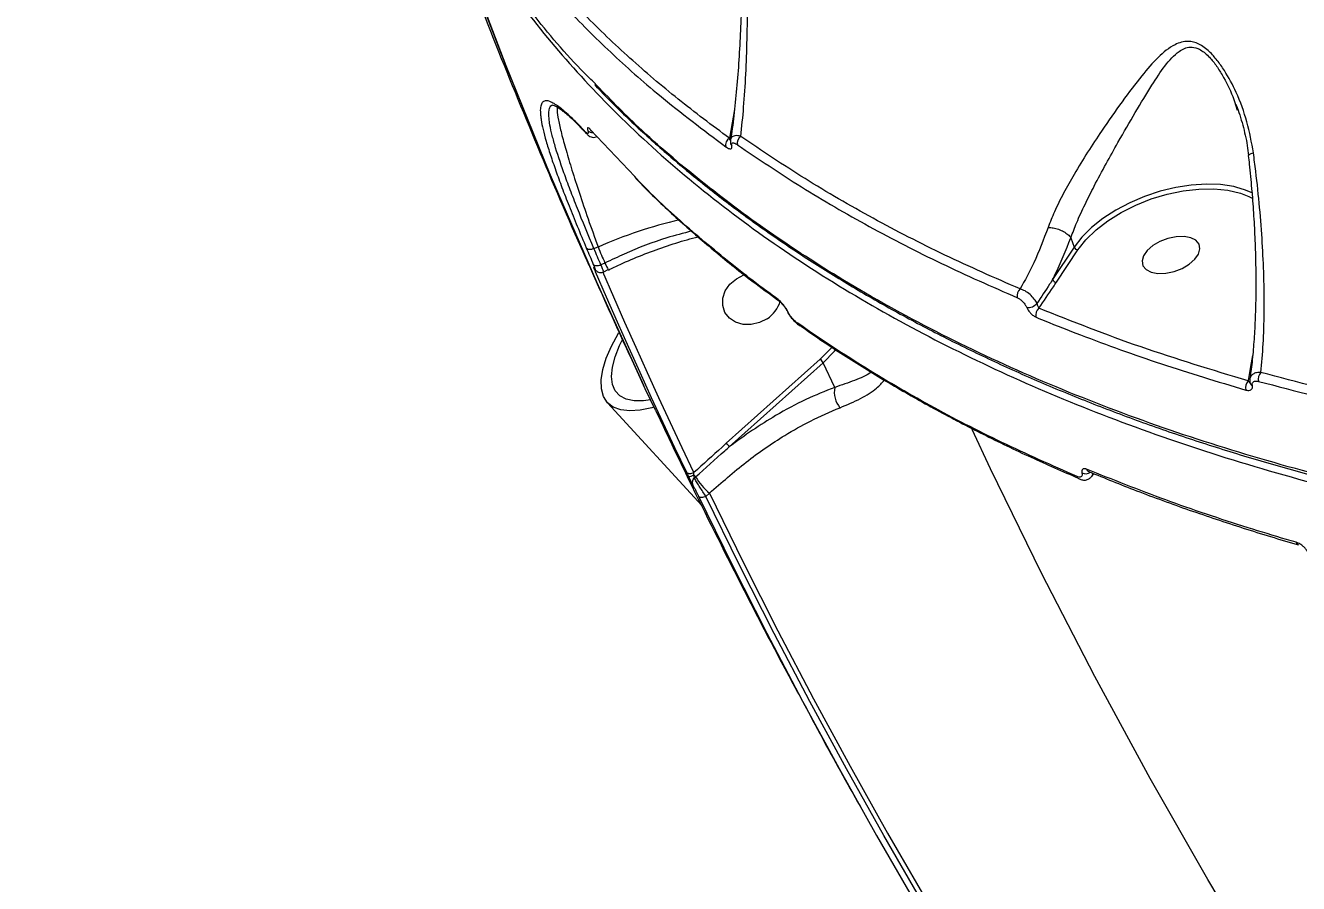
# Model space of a CAD drawing. Header units: millimetres. Extents: x -6879 to 7341, y -8047 to 7187.
# Drawn here: x -1430 to -1239.9, y 2575.6 to 2703.7 of the extents above; entities that cross this region are included whole.
import ezdxf

# ---------------------------------------------------------------- set-up
doc = ezdxf.new("R2010")
doc.units = ezdxf.units.MM
for name, color, linetype in [('DIKOM_ОБЪЕКТ', 7, 'Continuous'), ('DIKOM_РАЗМЕР_ЗОНА', 7, 'Continuous'), ('DIKOM_РАЗМЕР_ОБЪЕКТА', 7, 'Continuous')]:
    doc.layers.add(name, color=color, linetype=linetype)
doc.styles.add('style1', font='arial.ttf', dxfattribs={"width": 0.8})
doc.dimstyles.new('1-50', dxfattribs={"dimtxt": 300, "dimasz": 200, "dimexe": 100, "dimexo": 0, "dimgap": 100, "dimtad": 0, "dimdec": 0, "dimtxsty": 'style1', "dimcen": 0, "dimclrd": 7, "dimclre": 7, "dimadec": 1, "dimazin": 2, "dimtfac": 1, "dimtdec": 0, "dimtmove": 1, "dimatfit": 3, "dimfxl": 0, "dimlwd": 25, "dimlwe": 18, "dimarcsym": 0})

# ---------------------------------------------------------------- blocks, each defined once
blk = doc.blocks.new('*D20')
at = {"layer": 'Defpoints', "color": 0, "transparency": 16777216}
for p in [(-335.47, 4138.44), (-5198.79, -5966.88), (-1568.13, -5966.88)]:
    blk.add_point(p, dxfattribs=at)
at = {"layer": 'DIKOM_РАЗМЕР_ОБЪЕКТА', "color": 7, "lineweight": 18, "transparency": 16777216}
for p, q in [((-335.47, 4138.44), (-5298.79, 4138.44)), ((-1568.13, -5966.88), (-5298.79, -5966.88))]:
    blk.add_line(p, q, dxfattribs=at)
at = {"layer": 'DIKOM_РАЗМЕР_ОБЪЕКТА', "color": 7, "lineweight": 25, "transparency": 16777216}
for p, q in [((-5198.79, 3938.44), (-5198.79, -81.84)), ((-5198.79, -5766.88), (-5198.79, -1161.62))]:
    blk.add_line(p, q, dxfattribs=at)
at = {"layer": 'DIKOM_РАЗМЕР_ОБЪЕКТА', "color": 7, "transparency": 16777216}
for points in [[(-5232.12, 3938.44), (-5165.46, 3938.44), (-5198.79, 4138.44)], [(-5232.12, -5766.88), (-5165.46, -5766.88), (-5198.79, -5966.88)]]:
    blk.add_solid(points, dxfattribs=at)
at = {"layer": 'DIKOM_РАЗМЕР_ОБЪЕКТА', "color": 0, "transparency": 16777216, "insert": (-5198.79, -621.73), "char_height": 300, "attachment_point": 5, "rotation": 90, "style": 'style1'}
blk.add_mtext('10100', dxfattribs=at)
blk = doc.blocks.new('*D19')
at = {"layer": 'Defpoints', "color": 0, "transparency": 16777216}
for p in [(5624.04, 6094.27), (-4435.35, 2864.29), (5624.04, -2640.11)]:
    blk.add_point(p, dxfattribs=at)
at = {"layer": 'DIKOM_РАЗМЕР_ОБЪЕКТА', "color": 7, "lineweight": 18, "transparency": 16777216}
for p, q in [((-4435.35, 2864.29), (-4435.35, 6194.27)), ((5624.04, -2640.11), (5624.04, 6194.27))]:
    blk.add_line(p, q, dxfattribs=at)
at = {"layer": 'DIKOM_РАЗМЕР_ОБЪЕКТА', "color": 7, "lineweight": 25, "transparency": 16777216}
for p, q in [((-4235.35, 6094.27), (2113.67, 6094.27)), ((5424.04, 6094.27), (3193.46, 6094.27))]:
    blk.add_line(p, q, dxfattribs=at)
at = {"layer": 'DIKOM_РАЗМЕР_ОБЪЕКТА', "color": 7, "transparency": 16777216}
for points in [[(-4235.35, 6127.6), (-4235.35, 6060.94), (-4435.35, 6094.27)], [(5424.04, 6127.6), (5424.04, 6060.94), (5624.04, 6094.27)]]:
    blk.add_solid(points, dxfattribs=at)
at = {"layer": 'DIKOM_РАЗМЕР_ОБЪЕКТА', "color": 0, "transparency": 16777216, "insert": (2653.56, 6094.27), "char_height": 300, "attachment_point": 5, "style": 'style1'}
blk.add_mtext('10100', dxfattribs=at)
blk = doc.blocks.new('*D18')
at = {"layer": 'Defpoints', "color": 0, "transparency": 16777216}
for p in [(-342.29, 5666.7), (-6681.79, -8047.27), (-1651.48, -8047.27)]:
    blk.add_point(p, dxfattribs=at)
at = {"layer": 'DIKOM_РАЗМЕР_ЗОНА', "color": 7, "lineweight": 18, "transparency": 16777216}
for p, q in [((-342.29, 5666.7), (-6781.79, 5666.7)), ((-1651.48, -8047.27), (-6781.79, -8047.27))]:
    blk.add_line(p, q, dxfattribs=at)
at = {"layer": 'DIKOM_РАЗМЕР_ЗОНА', "color": 7, "lineweight": 25, "transparency": 16777216}
for p, q in [((-6681.79, 5466.7), (-6681.79, -340.84)), ((-6681.79, -7847.27), (-6681.79, -1420.62))]:
    blk.add_line(p, q, dxfattribs=at)
at = {"layer": 'DIKOM_РАЗМЕР_ЗОНА', "color": 7, "transparency": 16777216}
for points in [[(-6715.12, 5466.7), (-6648.46, 5466.7), (-6681.79, 5666.7)], [(-6715.12, -7847.27), (-6648.46, -7847.27), (-6681.79, -8047.27)]]:
    blk.add_solid(points, dxfattribs=at)
at = {"layer": 'DIKOM_РАЗМЕР_ЗОНА', "color": 0, "transparency": 16777216, "insert": (-6681.79, -880.73), "char_height": 300, "attachment_point": 5, "rotation": 90, "style": 'style1'}
blk.add_mtext('13700', dxfattribs=at)
blk = doc.blocks.new('*D17')
at = {"layer": 'Defpoints', "color": 0, "transparency": 16777216}
for p in [(-5935.35, 6990.27), (-5935.35, 998.27), (7340.79, -2830.86)]:
    blk.add_point(p, dxfattribs=at)
at = {"layer": 'DIKOM_РАЗМЕР_ЗОНА', "color": 7, "lineweight": 18, "transparency": 16777216}
for p, q in [((-5935.35, 998.27), (-5935.35, 7090.27)), ((7340.79, -2830.86), (7340.79, 7090.27))]:
    blk.add_line(p, q, dxfattribs=at)
at = {"layer": 'DIKOM_РАЗМЕР_ЗОНА', "color": 7, "lineweight": 25, "transparency": 16777216}
for p, q in [((-5735.35, 6990.27), (2016.67, 6990.27)), ((7140.79, 6990.27), (3096.46, 6990.27))]:
    blk.add_line(p, q, dxfattribs=at)
at = {"layer": 'DIKOM_РАЗМЕР_ЗОНА', "color": 7, "transparency": 16777216}
for points in [[(-5735.35, 7023.6), (-5735.35, 6956.94), (-5935.35, 6990.27)], [(7140.79, 7023.6), (7140.79, 6956.94), (7340.79, 6990.27)]]:
    blk.add_solid(points, dxfattribs=at)
at = {"layer": 'DIKOM_РАЗМЕР_ЗОНА', "color": 0, "transparency": 16777216, "insert": (2556.56, 6990.27), "char_height": 300, "attachment_point": 5, "style": 'style1'}
blk.add_mtext('13300', dxfattribs=at)

msp = doc.modelspace()

# ---------------------------------------------------------------- linework, layer by layer
at = {"layer": 'DIKOM_ОБЪЕКТ', "color": 7, "linetype": 'Continuous', "lineweight": 15}
for p, q in [((-1324.15, 2691.16), (-1324.49, 2689.21)), ((-1249.32, 2691.9), (-1249.04, 2691.09)), ((-1324.49, 2689.21), (-1324.89, 2686.89)), ((-1339.02, 2681.16), (-1345.66, 2688.17)), ((-1273.9, 2672.05), (-1273.41, 2670.64)), ((-1273.9, 2672.05), (-1273.9, 2672.05)), ((-1345.13, 2670.43), (-1344.52, 2670.66)), ((-1273.41, 2670.64), (-1276.63, 2665.8)), ((-1276.06, 2665.39), (-1272.84, 2670.23)), ((-1272.84, 2670.23), (-1272.62, 2670.55)), ((-1343.5, 2668.27), (-1344.09, 2667.98)), ((-1345.04, 2667.44), (-1345.09, 2667.54)), ((-1343.66, 2666.95), (-1342.99, 2667.28)), ((-1342.99, 2667.28), (-1342.99, 2667.28)), ((-1316.34, 2661.23), (-1316.23, 2661.01)), ((-1314.46, 2658.96), (-1314.43, 2658.94)), ((-1246.75, 2654.47), (-1247.05, 2652.8)), ((-1311.32, 2653.93), (-1325.36, 2641.36)), ((-1324.92, 2640.82), (-1310.89, 2653.39)), ((-1309.16, 2649.71), (-1310.89, 2653.39)), ((-1247.05, 2652.8), (-1247.4, 2650.67)), ((-1247.15, 2650.35), (-1247.14, 2650.35)), ((-1343.11, 2647.42), (-1329.04, 2632.08)), ((-1330.13, 2636.18), (-1329.96, 2636.33)), ((-1272.64, 2636.03), (-1272.61, 2636.02)), ((-1270.76, 2636.4), (-1270.45, 2636.83)), ((-1328.4, 2633.43), (-1327.89, 2633.89))]:
    msp.add_line(p, q, dxfattribs=at)
at = {"layer": 'DIKOM_ОБЪЕКТ', "color": 7, "linetype": 'Continuous', "lineweight": 15, "flags": 128}
for points in [[(-1370.88, 2731.55), (-1364.97, 2715.06), (-1358.71, 2698.7), (-1352.12, 2682.48), (-1345.19, 2666.41), (-1337.93, 2650.49), (-1337.69, 2649.96)], [(-1335.91, 2646.2), (-1337.46, 2649.48), (-1344.72, 2665.4), (-1351.65, 2681.47), (-1358.24, 2697.69), (-1364.49, 2714.05), (-1370.41, 2730.54)], [(-1346.25, 2687.58), (-1346.32, 2687.67), (-1346.39, 2687.82)], [(-1346.2, 2687.53), (-1346.22, 2687.55), (-1346.25, 2687.58)], [(-1345.52, 2687.95), (-1345.58, 2688.03), (-1345.66, 2688.17)], [(-1249.24, 2679.6), (-1249.56, 2679.67), (-1251.53, 2679.97), (-1253.66, 2680.05), (-1255.91, 2679.91), (-1258.23, 2679.55), (-1260.57, 2678.98), (-1262.88, 2678.21), (-1265.1, 2677.26), (-1267.19, 2676.16), (-1269.11, 2674.91), (-1270.81, 2673.56), (-1272.25, 2672.13), (-1273.41, 2670.64)], [(-1272.62, 2670.55), (-1271.65, 2671.74), (-1270.14, 2673.21), (-1268.37, 2674.58), (-1266.37, 2675.82), (-1264.19, 2676.92), (-1261.89, 2677.83), (-1259.51, 2678.55), (-1257.12, 2679.04), (-1254.77, 2679.3), (-1252.52, 2679.33), (-1250.43, 2679.12), (-1248.55, 2678.67), (-1247.31, 2678.2)], [(-1246.73, 2678.69), (-1247.8, 2679.16), (-1249.24, 2679.6)], [(-1247.31, 2678.2), (-1246.91, 2678), (-1246.74, 2677.91)], [(-1263.14, 2667.87), (-1262.67, 2667.29), (-1261.9, 2666.9), (-1260.89, 2666.71), (-1259.72, 2666.75), (-1258.49, 2667), (-1257.29, 2667.46), (-1256.23, 2668.08), (-1255.39, 2668.82), (-1254.84, 2669.6), (-1254.62, 2670.38), (-1254.75, 2671.08), (-1255.22, 2671.66), (-1255.99, 2672.05), (-1257, 2672.24), (-1258.17, 2672.2), (-1259.4, 2671.94), (-1260.6, 2671.49), (-1261.66, 2670.86), (-1262.5, 2670.13), (-1263.05, 2669.34), (-1263.27, 2668.57), (-1263.14, 2667.87)], [(-1346.27, 2670.51), (-1346.14, 2670.2), (-1346.01, 2669.9), (-1345.88, 2669.59), (-1345.75, 2669.28), (-1345.62, 2668.98), (-1345.49, 2668.67), (-1345.36, 2668.36), (-1345.23, 2668.06)], [(-1345.13, 2670.43), (-1345.31, 2670.36), (-1345.49, 2670.31), (-1345.67, 2670.29), (-1345.83, 2670.29), (-1345.98, 2670.31), (-1346.11, 2670.36), (-1346.2, 2670.42), (-1346.27, 2670.51)], [(-1344.09, 2667.98), (-1344.22, 2668.28), (-1344.35, 2668.59), (-1344.48, 2668.9), (-1344.61, 2669.2), (-1344.74, 2669.51), (-1344.87, 2669.81), (-1345, 2670.12), (-1345.13, 2670.43)], [(-1344.52, 2670.66), (-1344.39, 2670.36), (-1344.26, 2670.06), (-1344.13, 2669.76), (-1344.01, 2669.46), (-1343.88, 2669.16), (-1343.75, 2668.87), (-1343.63, 2668.57), (-1343.5, 2668.27)], [(-1344.09, 2667.98), (-1344.27, 2667.91), (-1344.45, 2667.86), (-1344.63, 2667.84), (-1344.79, 2667.84), (-1344.94, 2667.86), (-1345.06, 2667.91), (-1345.16, 2667.97), (-1345.23, 2668.06)], [(-1344.94, 2667.01), (-1343.3, 2663.24), (-1341.64, 2659.47), (-1339.97, 2655.71), (-1338.28, 2651.96), (-1336.57, 2648.21), (-1334.84, 2644.48), (-1333.09, 2640.75), (-1331.32, 2637.03)], [(-1330.19, 2636.98), (-1331.96, 2640.69), (-1333.7, 2644.41), (-1335.43, 2648.15), (-1337.14, 2651.89), (-1338.83, 2655.64), (-1340.51, 2659.39), (-1342.16, 2663.16), (-1343.8, 2666.93)], [(-1319.26, 2659.96), (-1320.4, 2659.37), (-1321.63, 2659.08), (-1322.86, 2659.1), (-1323.99, 2659.43), (-1324.91, 2660.05), (-1325.57, 2660.89), (-1325.9, 2661.91), (-1325.88, 2663.01), (-1325.51, 2664.1), (-1324.82, 2665.1), (-1323.86, 2665.92), (-1322.72, 2666.5), (-1322.62, 2666.54)], [(-1336.17, 2646.76), (-1336.51, 2646.66), (-1338.24, 2646.29), (-1339.79, 2646.18), (-1341.13, 2646.33), (-1342.24, 2646.75), (-1343.1, 2647.42), (-1343.7, 2648.33), (-1344.02, 2649.47), (-1344.06, 2650.82), (-1343.82, 2652.35), (-1343.3, 2654.04), (-1342.52, 2655.86), (-1341.48, 2657.78), (-1341.44, 2657.85)], [(-1336.69, 2647.84), (-1337.74, 2647.69), (-1339.13, 2647.68), (-1340.31, 2647.92), (-1341.25, 2648.42), (-1341.94, 2649.17), (-1342.37, 2650.15), (-1342.51, 2651.35), (-1342.38, 2652.73), (-1341.98, 2654.28), (-1341.31, 2655.97), (-1340.93, 2656.75)], [(-1309.57, 2655.73), (-1309.71, 2655.57), (-1311.32, 2653.93)], [(-1310.89, 2653.39), (-1309.22, 2655.09), (-1309, 2655.36)], [(-1187.52, 2480.03), (-1195.12, 2489.72), (-1205.63, 2503.65), (-1215.83, 2517.78), (-1225.72, 2532.11), (-1235.29, 2546.63), (-1244.54, 2561.33), (-1253.46, 2576.23), (-1262.06, 2591.3), (-1270.33, 2606.54), (-1278.27, 2621.96), (-1285.88, 2637.53), (-1288.64, 2643.41)], [(-1330.19, 2636.98), (-1330.37, 2636.9), (-1330.55, 2636.85), (-1330.72, 2636.82), (-1330.89, 2636.82), (-1331.03, 2636.84), (-1331.16, 2636.88), (-1331.25, 2636.95), (-1331.32, 2637.03)], [(-1327.89, 2633.89), (-1322.85, 2623.6), (-1317.66, 2613.38), (-1312.34, 2603.23), (-1306.87, 2593.16), (-1301.27, 2583.15), (-1295.53, 2573.22), (-1289.65, 2563.37), (-1283.63, 2553.59)], [(-1329.53, 2633.48), (-1324.49, 2623.21), (-1319.31, 2613), (-1313.99, 2602.87), (-1308.53, 2592.8), (-1302.94, 2582.81), (-1297.2, 2572.89), (-1291.33, 2563.05), (-1285.32, 2553.29)], [(-1328.4, 2633.43), (-1328.58, 2633.36), (-1328.75, 2633.31), (-1328.93, 2633.28), (-1329.09, 2633.27), (-1329.24, 2633.29), (-1329.36, 2633.34), (-1329.46, 2633.4), (-1329.53, 2633.48)], [(-1284.23, 2553.3), (-1290.23, 2563.06), (-1296.1, 2572.89), (-1301.83, 2582.8), (-1307.42, 2592.78), (-1312.88, 2602.84), (-1318.19, 2612.97), (-1323.37, 2623.17), (-1328.4, 2633.43)]]:
    msp.add_lwpolyline(points, dxfattribs=at)
at = {"layer": 'DIKOM_ОБЪЕКТ', "color": 7, "linetype": 'Continuous', "lineweight": 15}
for centre, radius, start, end in [((-1349.17, 2691.67), 0.909, 203.173, 235.6731), ((-1345.39, 2688.64), 0.894, 222.1894, 277.8171), ((-1324.31, 2685.88), 1.16, 119.9742, 193.5074), ((-1322.57, 2686.19), 1.16, 122.3622, 193.5767), ((-1324.2, 2686.16), 0.529, 193.4429, 228.0412), ((-1316.41, 2606.63), 69.92, 103.1898, 113.6964), ((-1272.79, 2670.9), 0.672, 202.2818, 265.7346), ((-1324.8, 2677.18), 20.71, 205.4977, 208.5661), ((-1280.65, 2663.41), 1.29, 130.4145, 194.6658), ((-1276.01, 2666.06), 0.672, 202.2818, 265.7346), ((-1321.76, 2663.85), 4.63, 302.6747, 344.183), ((-1317.21, 2663.17), 0.636, 198.9428, 235.2998), ((-1280.37, 2663.5), 1.89, 266.3951, 318.1727), ((-1316.14, 2661.25), 0.195, 205.9598, 248.0376), ((-1277.86, 2660.51), 1.29, 128.9326, 194.8366), ((-1314.09, 2659.48), 0.636, 199.1054, 233.884), ((-1312.66, 2652.38), 2.04, 29.6565, 49.1284), ((-1246.43, 2649.68), 1.38, 134.5377, 195.6984), ((-1244.5, 2650.97), 1.4, 136.8326, 195.5878), ((-1305.59, 2648.99), 3.64, 168.586, 219.8635), ((-1246.6, 2650.49), 0.557, 194.8841, 250.356), ((-1326.69, 2639.81), 2.04, 29.6264, 49.128), ((-1270.99, 2637.66), 0.583, 197.1274, 246.5311), ((-1331.2, 2638.27), 1.9, 275.9427, 301.6112), ((-1329.66, 2635.51), 0.812, 125.2703, 198.4396), ((-1331.64, 2635.3), 1.97, 31.5066, 43.3628), ((-1320.54, 2642.23), 11.11, 212.0587, 228.5965), ((-1272.39, 2636.56), 0.587, 197.4251, 244.8323), ((-1271.67, 2638.11), 1.3, 243.8617, 303.3318), ((-1239.71, 2626.73), 0.554, 195.8398, 250.9764)]:
    msp.add_arc(centre, radius, start, end, dxfattribs=at)
for points, knots in [([(-781.28, 2798.34), (-786.26, 2795.1), (-796.22, 2788.62), (-811.78, 2779.32), (-827.74, 2770.37), (-844.33, 2761.7), (-861.52, 2753.34), (-879.29, 2745.34), (-897.35, 2737.81), (-916.28, 2730.56), (-936.06, 2723.66), (-956.69, 2717.2), (-977.46, 2711.41), (-998.28, 2706.3), (-1019.06, 2701.91), (-1039.71, 2698.25), (-1060.18, 2695.35), (-1080.45, 2693.2), (-1100.47, 2691.78), (-1120.16, 2691.11), (-1139.43, 2691.19), (-1158.18, 2692.03), (-1176.39, 2693.63), (-1194.02, 2695.97), (-1211.06, 2699.05), (-1227.41, 2702.85), (-1243.01, 2707.35), (-1258.06, 2712.64), (-1272.47, 2718.77), (-1286.17, 2725.73), (-1298.85, 2733.41), (-1310.45, 2741.8), (-1321.02, 2750.81), (-1327.08, 2757.34), (-1330.11, 2760.61)], [0, 0, 0, 0, 0.027767, 0.055566, 0.083366, 0.111132, 0.140037, 0.16898, 0.197923, 0.226828, 0.258638, 0.290548, 0.32251, 0.354472, 0.386382, 0.418191, 0.449895, 0.4817, 0.513555, 0.545411, 0.577215, 0.608919, 0.640548, 0.672276, 0.704055, 0.735835, 0.767563, 0.799191, 0.832594, 0.866027, 0.89943, 0.932943, 0.966486, 1, 1, 1, 1]), ([(-697.95, 2774.04), (-701.14, 2771.49), (-709.74, 2764.6), (-724.45, 2753.68), (-742.22, 2741.41), (-760.91, 2729.46), (-780.47, 2717.88), (-800.86, 2706.73), (-821.63, 2696.24), (-842.71, 2686.45), (-864, 2677.35), (-885.86, 2668.79), (-908.22, 2660.84), (-931.03, 2653.53), (-953.77, 2647.02), (-976.39, 2641.32), (-998.79, 2636.41), (-1021.35, 2632.22), (-1043.99, 2628.79), (-1066.64, 2626.14), (-1088.8, 2624.35), (-1110.4, 2623.38), (-1131.39, 2623.22), (-1152.11, 2623.86), (-1172.48, 2625.34), (-1192.42, 2627.66), (-1211.49, 2630.77), (-1229.64, 2634.66), (-1246.85, 2639.26), (-1263.4, 2644.67), (-1279.2, 2650.88), (-1294.18, 2657.9), (-1307.42, 2665.26), (-1319.06, 2672.8), (-1329.22, 2680.41), (-1337.98, 2687.85), (-1342.95, 2692.96), (-1345.12, 2695.19)], [0, 0, 0, 0, 0.017197, 0.046329, 0.075483, 0.104616, 0.134594, 0.164597, 0.194575, 0.223707, 0.252862, 0.281994, 0.311973, 0.341975, 0.371954, 0.401086, 0.430241, 0.459373, 0.489351, 0.519354, 0.549332, 0.578464, 0.607619, 0.636751, 0.66673, 0.696732, 0.726711, 0.755843, 0.784998, 0.81413, 0.844108, 0.874111, 0.904089, 0.929445, 0.954829, 0.980214, 1, 1, 1, 1]), ([(-1345.05, 2694.91), (-1344.22, 2694.03), (-1341.83, 2691.51), (-1337.58, 2687.51), (-1332.34, 2682.91), (-1326.82, 2678.45), (-1321.01, 2674.13), (-1314.93, 2669.95), (-1308.57, 2665.91), (-1301.96, 2662.03), (-1295.11, 2658.33), (-1288.06, 2654.81), (-1280.8, 2651.47), (-1273.34, 2648.32), (-1265.67, 2645.34), (-1257.78, 2642.55), (-1249.68, 2639.94), (-1241.37, 2637.51), (-1232.84, 2635.26), (-1224.08, 2633.18), (-1215.11, 2631.28), (-1205.93, 2629.57), (-1196.6, 2628.04), (-1187.14, 2626.72), (-1177.56, 2625.59), (-1167.87, 2624.66), (-1158.05, 2623.93), (-1148.1, 2623.39), (-1138.03, 2623.04), (-1127.83, 2622.89), (-1117.49, 2622.94), (-1107.01, 2623.18), (-1096.39, 2623.62), (-1085.65, 2624.25), (-1074.83, 2625.07), (-1063.98, 2626.09), (-1053.11, 2627.29), (-1042.21, 2628.68), (-1031.3, 2630.26), (-1020.36, 2632.03), (-1009.39, 2633.98), (-998.39, 2636.12), (-987.35, 2638.46), (-976.28, 2640.98), (-965.16, 2643.69), (-954.01, 2646.6), (-942.87, 2649.68), (-931.78, 2652.93), (-920.77, 2656.34), (-909.85, 2659.9), (-899, 2663.63), (-888.24, 2667.51), (-877.55, 2671.55), (-866.93, 2675.75), (-856.37, 2680.12), (-845.88, 2684.65), (-835.45, 2689.34), (-825.09, 2694.2), (-814.82, 2699.21), (-804.68, 2704.35), (-794.71, 2709.61), (-784.93, 2714.97), (-775.32, 2720.44), (-765.88, 2726.03), (-756.61, 2731.72), (-747.5, 2737.54), (-738.56, 2743.47), (-729.77, 2749.52), (-721.14, 2755.68), (-712.68, 2761.98), (-704.94, 2767.92), (-700.13, 2771.81), (-698, 2773.53)], [0, 0, 0, 0, 0.0077, 0.0220113, 0.0363364, 0.05069, 0.0650884, 0.0795479, 0.0940843, 0.1086631, 0.123188, 0.137641, 0.1520393, 0.1663995, 0.1807374, 0.1950691, 0.2094095, 0.223771, 0.2381694, 0.2526214, 0.267143, 0.2817285, 0.2962917, 0.3107691, 0.3251857, 0.3395574, 0.353901, 0.3682327, 0.3825686, 0.3969204, 0.4113036, 0.4257349, 0.4402303, 0.4548013, 0.4693736, 0.4838702, 0.4983008, 0.5126816, 0.527029, 0.5413597, 0.5556897, 0.5700323, 0.5844013, 0.5988134, 0.6132852, 0.6278323, 0.6424074, 0.6569262, 0.6713737, 0.6857669, 0.7001218, 0.7144547, 0.7287826, 0.7431193, 0.7574782, 0.7718752, 0.7863266, 0.800849, 0.8154272, 0.8299762, 0.8444447, 0.858854, 0.8732201, 0.8875597, 0.9018889, 0.916224, 0.9305763, 0.944962, 0.9593973, 0.9738986, 0.9884722, 1, 1, 1, 1]), ([(-1370.41, 2730.54), (-1369.28, 2728.26), (-1366.22, 2722.1), (-1360.26, 2712.47), (-1352.26, 2701.8), (-1343, 2691.59), (-1332.5, 2681.88), (-1320.75, 2672.73), (-1308.01, 2664.34), (-1294.35, 2656.71), (-1279.85, 2649.83), (-1264.29, 2643.61), (-1247.66, 2638.09), (-1230, 2633.29), (-1211.71, 2629.34), (-1192.85, 2626.23), (-1173.51, 2623.92), (-1153.39, 2622.39), (-1132.52, 2621.66), (-1110.95, 2621.77), (-1089.41, 2622.7), (-1068, 2624.4), (-1046.82, 2626.78), (-1025.24, 2629.92), (-1003.34, 2633.83), (-981.17, 2638.51), (-958.92, 2643.94), (-936.65, 2650.12), (-914.44, 2657.02), (-892.21, 2664.68), (-870.04, 2673.11), (-848.02, 2682.29), (-826.62, 2692.02), (-805.91, 2702.25), (-785.93, 2712.94), (-766.35, 2724.25), (-747.26, 2736.16), (-728.75, 2748.67), (-712.22, 2760.69), (-702.2, 2768.65), (-697.76, 2772.18)], [0, 0, 0, 0, 0.015652, 0.042167, 0.068704, 0.09522, 0.122506, 0.149814, 0.177101, 0.203617, 0.230153, 0.256669, 0.283955, 0.311263, 0.33855, 0.365066, 0.391602, 0.418118, 0.445404, 0.472713, 0.499999, 0.52556, 0.551139, 0.576701, 0.602949, 0.629218, 0.655467, 0.681983, 0.708519, 0.735035, 0.762321, 0.78963, 0.816916, 0.843432, 0.869968, 0.896485, 0.923771, 0.951079, 0.978366, 1, 1, 1, 1]), ([(-1375.72, 2743.58), (-1374.8, 2740.91), (-1371.96, 2732.74), (-1366.95, 2719.15), (-1360.65, 2702.85), (-1354.02, 2686.68), (-1349.09, 2675.05), (-1346.28, 2668.85), (-1345.88, 2667.96)], [0, 0, 0, 0, 0.104044, 0.319091, 0.534087, 0.749022, 0.963911, 1, 1, 1, 1]), ([(-1324.35, 2737.81), (-1324.24, 2736.76), (-1323.99, 2734.46), (-1323.69, 2730.88), (-1323.43, 2726.97), (-1323.23, 2722.82), (-1323.09, 2718.47), (-1323.02, 2714.02), (-1323.04, 2709.56), (-1323.15, 2705.12), (-1323.35, 2700.71), (-1323.63, 2696.38), (-1324.01, 2692.24), (-1324.37, 2688.97), (-1324.65, 2687.2), (-1324.74, 2686.63)], [0, 0, 0, 0, 0.05136, 0.112989, 0.179127, 0.250795, 0.330096, 0.412011, 0.496918, 0.584681, 0.675062, 0.768639, 0.863167, 0.955835, 1, 1, 1, 1]), ([(-1323.19, 2687.17), (-1323.04, 2688.61), (-1322.74, 2691.55), (-1322.43, 2696.41), (-1322.23, 2701.67), (-1322.17, 2707.27), (-1322.24, 2713.04), (-1322.45, 2718.94), (-1322.8, 2725), (-1323.3, 2731.36), (-1323.83, 2735.85), (-1324.09, 2738.09)], [0, 0, 0, 0, 0.107958, 0.221265, 0.334572, 0.449785, 0.564985, 0.67207, 0.779129, 0.889621, 1, 1, 1, 1]), ([(-1345.12, 2695.19), (-1345.78, 2695.85), (-1349.33, 2699.35), (-1354.86, 2706.08), (-1361.65, 2715.36), (-1366.9, 2723.97), (-1369.69, 2729.57), (-1370.83, 2731.86)], [0, 0, 0, 0, 0.059182, 0.318892, 0.572021, 0.825726, 1, 1, 1, 1]), ([(-1324.89, 2686.89), (-1327.48, 2688.82), (-1332.66, 2692.68), (-1339.84, 2698.84), (-1346.6, 2705.25), (-1350.69, 2709.75), (-1352.74, 2711.99)], [0, 0, 0, 0, 0.249315, 0.498627, 0.749314, 1, 1, 1, 1]), ([(-1353.35, 2710.78), (-1353.09, 2710.49), (-1351.81, 2709.03), (-1348.35, 2705.28), (-1342.71, 2699.69), (-1334.82, 2692.68), (-1328.8, 2688.14), (-1325.44, 2685.61)], [0, 0, 0, 0, 0.032164, 0.160833, 0.418395, 0.675958, 1, 1, 1, 1]), ([(-1246.63, 2684.72), (-1246.91, 2686.27), (-1247.47, 2689.37), (-1249.02, 2693.5), (-1250.61, 2696.55), (-1252.02, 2698.55), (-1253.28, 2699.96), (-1254.78, 2701.07), (-1256.59, 2701.52), (-1258.67, 2700.87), (-1260.91, 2699.04), (-1263.44, 2696.08), (-1266.24, 2692.43), (-1268.97, 2688.51), (-1271.4, 2684.83), (-1273.33, 2681.7), (-1275.01, 2678.7), (-1276.35, 2676.03), (-1277, 2674.35), (-1277.3, 2673.58)], [0, 0, 0, 0, 0.076075, 0.152137, 0.213208, 0.244504, 0.275716, 0.313014, 0.350636, 0.401259, 0.475801, 0.550767, 0.641765, 0.732638, 0.793829, 0.854936, 0.90554, 0.956101, 1, 1, 1, 1]), ([(-1273.9, 2672.05), (-1273.9, 2672.05), (-1273.6, 2672.8), (-1273.02, 2674.41), (-1271.8, 2677.02), (-1270.32, 2679.97), (-1268.65, 2683.08), (-1266.56, 2686.81), (-1264.26, 2690.82), (-1261.94, 2694.62), (-1259.89, 2697.77), (-1258.26, 2699.55), (-1256.95, 2700.33), (-1256.03, 2700.56), (-1255.24, 2700.42), (-1254.31, 2699.99), (-1253.36, 2699.23), (-1252.24, 2697.86), (-1250.99, 2695.87), (-1249.96, 2693.88), (-1249.45, 2692.31), (-1249.32, 2691.9)], [0, 0, 0, 0, 0.000013, 0.049708, 0.10824, 0.16683, 0.238975, 0.311211, 0.419113, 0.527147, 0.614027, 0.700346, 0.728101, 0.755754, 0.788941, 0.79541, 0.835043, 0.869787, 0.904665, 0.975238, 1, 1, 1, 1]), ([(-1350.01, 2691.31), (-1350.5, 2691.67), (-1351.5, 2692.39), (-1352.36, 2692.56), (-1352.86, 2692.28), (-1353.1, 2691.72), (-1353.17, 2691.04), (-1353.1, 2690.41), (-1353.07, 2690.2)], [0, 0, 0, 0, 0.229903, 0.4636021, 0.6138205, 0.7640491, 0.9186549, 1, 1, 1, 1]), ([(-1345.13, 2670.43), (-1345.99, 2672.48), (-1347.29, 2675.59), (-1348.7, 2679.22), (-1349.93, 2682.57), (-1350.87, 2685.43), (-1351.49, 2687.75), (-1351.88, 2689.68), (-1351.91, 2691), (-1351.64, 2691.73), (-1351.38, 2691.84), (-1351.27, 2691.88)], [0, 0, 0, 0, 0.168353, 0.255041, 0.341731, 0.510085, 0.596803, 0.683518, 0.851251, 0.937645, 1, 1, 1, 1]), ([(-1351.29, 2691.83), (-1351.28, 2691.83), (-1351.26, 2691.83), (-1350.88, 2691.7), (-1350.35, 2691.4), (-1349.89, 2691.04), (-1349.67, 2690.88)], [0, 0, 0, 0, 0.211331, 0.485636, 0.766266, 1, 1, 1, 1]), ([(-1350.62, 2691.53), (-1350.63, 2691.38), (-1350.66, 2690.96), (-1350.46, 2689.67), (-1350.02, 2687.69), (-1349.34, 2685.17), (-1348.45, 2682.19), (-1347.33, 2678.74), (-1346.04, 2674.92), (-1345.02, 2672.08), (-1344.52, 2670.66)], [0, 0, 0, 0, 0.072498, 0.204512, 0.336975, 0.469852, 0.602317, 0.734741, 0.867576, 1, 1, 1, 1]), ([(-1346.39, 2687.82), (-1347.07, 2688.54), (-1348.44, 2689.98), (-1349.48, 2690.87), (-1350.01, 2691.31)], [0, 0, 0, 0, 0.4964953, 1, 1, 1, 1]), ([(-1349.69, 2690.91), (-1349.46, 2690.72), (-1348.92, 2690.29), (-1347.98, 2689.4), (-1347.22, 2688.61), (-1346.87, 2688.25)], [0, 0, 0, 0, 0.296039, 0.680685, 1, 1, 1, 1]), ([(-1249.25, 2691.92), (-1249.23, 2691.89), (-1248.81, 2690.91), (-1248.21, 2688.87), (-1247.59, 2686.34), (-1247.43, 2684.79), (-1247.38, 2684.28)], [0, 0, 0, 0, 0.01291, 0.411109, 0.806288, 1, 1, 1, 1]), ([(-1353.07, 2690.2), (-1353.06, 2690.02), (-1353.01, 2689.47), (-1352.74, 2688.22), (-1352.29, 2686.49), (-1351.66, 2684.43), (-1350.86, 2682.12), (-1349.93, 2679.57), (-1348.86, 2676.79), (-1347.65, 2673.79), (-1346.73, 2671.6), (-1346.27, 2670.51)], [0, 0, 0, 0, 0.05652, 0.172779, 0.289038, 0.40871, 0.528378, 0.644596, 0.760809, 0.880406, 1, 1, 1, 1]), ([(-1346.87, 2688.25), (-1346.8, 2688.18), (-1346.59, 2687.97), (-1346.35, 2687.7), (-1346.2, 2687.53)], [0, 0, 0, 0, 0.373878, 1, 1, 1, 1]), ([(-1346.05, 2688.03), (-1346.02, 2687.94), (-1345.98, 2687.74), (-1346, 2687.59), (-1346.12, 2687.56), (-1346.3, 2687.72), (-1346.39, 2687.82)], [0, 0, 0, 0, 0.184876, 0.368637, 0.650091, 1, 1, 1, 1]), ([(-1346.24, 2687.6), (-1346.13, 2687.48), (-1345.96, 2687.28), (-1345.59, 2687.08), (-1345.21, 2687.01), (-1344.89, 2687.04), (-1344.74, 2687.14), (-1344.7, 2687.16)], [0, 0, 0, 0, 0.343345, 0.55559, 0.743949, 0.936518, 1, 1, 1, 1]), ([(-1345.66, 2688.17), (-1345.68, 2688.19), (-1345.8, 2688.33), (-1345.98, 2688.48), (-1346.09, 2688.46), (-1346.12, 2688.31), (-1346.07, 2688.13), (-1346.05, 2688.03)], [0, 0, 0, 0, 0.064012, 0.388627, 0.64563, 0.822303, 1, 1, 1, 1]), ([(-1345.61, 2688.04), (-1345.61, 2688.04), (-1345.62, 2688.05), (-1345.59, 2688.02), (-1345.54, 2687.97), (-1345.52, 2687.95)], [0, 0, 0, 0, 0.101887, 0.628577, 1, 1, 1, 1]), ([(-1324.81, 2686.59), (-1324.83, 2686.64), (-1324.85, 2686.73), (-1324.88, 2686.85), (-1324.89, 2686.89)], [0, 0, 0, 0, 0.6394335, 1, 1, 1, 1]), ([(-1323.19, 2687.17), (-1323.27, 2687.19), (-1323.67, 2687.3), (-1324.23, 2687.31), (-1324.61, 2687.01), (-1324.75, 2686.77), (-1324.74, 2686.63), (-1324.74, 2686.63)], [0, 0, 0, 0, 0.098785, 0.520681, 0.810468, 0.996866, 1, 1, 1, 1]), ([(-1281.48, 2664.39), (-1285.27, 2666.05), (-1292.84, 2669.37), (-1303.52, 2674.9), (-1313.73, 2680.78), (-1320.04, 2685.04), (-1323.19, 2687.17)], [0, 0, 0, 0, 0.249097, 0.498194, 0.749099, 1, 1, 1, 1]), ([(-1325.44, 2685.61), (-1325.39, 2685.58), (-1325.16, 2685.42), (-1324.84, 2685.28), (-1324.61, 2685.34), (-1324.52, 2685.5), (-1324.54, 2685.68), (-1324.55, 2685.77)], [0, 0, 0, 0, 0.095095, 0.471978, 0.71578, 0.857216, 1, 1, 1, 1]), ([(-1324.73, 2686.62), (-1324.74, 2686.58), (-1324.78, 2686.39), (-1324.76, 2686.19), (-1324.71, 2686.04), (-1324.71, 2686.04)], [0, 0, 0, 0, 0.206583, 0.980877, 1, 1, 1, 1]), ([(-1324.55, 2685.77), (-1324.56, 2685.85), (-1324.59, 2686.02), (-1324.5, 2686.18), (-1324.27, 2686.23), (-1323.96, 2686.1), (-1323.74, 2685.95), (-1323.7, 2685.92)], [0, 0, 0, 0, 0.1456361, 0.2899981, 0.5320799, 0.9097872, 1, 1, 1, 1]), ([(-1323.7, 2685.92), (-1320.56, 2683.8), (-1314.28, 2679.56), (-1304.08, 2673.67), (-1293.36, 2668.12), (-1285.71, 2664.76), (-1281.89, 2663.08)], [0, 0, 0, 0, 0.249098, 0.498195, 0.7491, 1, 1, 1, 1]), ([(-1246.63, 2684.72), (-1246.66, 2684.71), (-1246.9, 2684.63), (-1247.23, 2684.49), (-1247.43, 2684.35), (-1247.38, 2684.28), (-1247.37, 2684.27)], [0, 0, 0, 0, 0.071392, 0.493396, 0.901573, 1, 1, 1, 1]), ([(-1247.4, 2684.27), (-1247.35, 2683.85), (-1247.16, 2682.21), (-1246.89, 2679.36), (-1246.61, 2675.71), (-1246.41, 2672.05), (-1246.3, 2668.42), (-1246.26, 2664.84), (-1246.31, 2661.37), (-1246.45, 2658.06), (-1246.68, 2654.94), (-1246.92, 2652.57), (-1247.12, 2651.33), (-1247.17, 2650.96)], [0, 0, 0, 0, 0.031471, 0.125174, 0.221588, 0.320829, 0.422841, 0.527361, 0.633748, 0.740657, 0.847942, 0.955409, 1, 1, 1, 1]), ([(-1245.52, 2651.93), (-1245.39, 2653.32), (-1245.14, 2656.09), (-1244.99, 2660.94), (-1245.04, 2666.02), (-1245.28, 2671.27), (-1245.68, 2676.5), (-1246.15, 2681.03), (-1246.51, 2683.8), (-1246.63, 2684.72)], [0, 0, 0, 0, 0.161922, 0.32384, 0.493634, 0.638592, 0.783915, 0.928741, 1, 1, 1, 1]), ([(-1317.81, 2662.97), (-1318.15, 2663.21), (-1319.84, 2664.45), (-1324.17, 2667.72), (-1330.46, 2672.96), (-1335.87, 2677.78), (-1338.52, 2680.62), (-1339.02, 2681.16)], [0, 0, 0, 0, 0.043664, 0.218328, 0.567962, 0.917592, 1, 1, 1, 1]), ([(-1338.9, 2680.9), (-1338.37, 2680.34), (-1336.25, 2678.15), (-1332.27, 2674.48), (-1326.97, 2669.89), (-1322.12, 2665.99), (-1318.93, 2663.68), (-1317.7, 2662.79)], [0, 0, 0, 0, 0.085397, 0.337997, 0.589657, 0.841496, 1, 1, 1, 1]), ([(-1277.3, 2673.58), (-1277.98, 2671.77), (-1279.24, 2668.44), (-1280.78, 2665.66), (-1281.48, 2664.39)], [0, 0, 0, 0, 0.542543, 1, 1, 1, 1]), ([(-1277.3, 2673.58), (-1277.26, 2673.58), (-1277.02, 2673.58), (-1276.51, 2673.53), (-1275.73, 2673.32), (-1274.96, 2672.97), (-1274.3, 2672.53), (-1274.03, 2672.21), (-1273.9, 2672.05)], [0, 0, 0, 0, 0.031964, 0.204855, 0.403627, 0.602407, 0.801209, 1, 1, 1, 1]), ([(-1330.54, 2673.03), (-1331.78, 2672.71), (-1335.13, 2671.86), (-1339.51, 2670.15), (-1342.53, 2668.72), (-1343.5, 2668.27)], [0, 0, 0, 0, 0.2861455, 0.7727475, 1, 1, 1, 1]), ([(-1342.97, 2667.22), (-1342.39, 2667.51), (-1340.73, 2668.32), (-1337.92, 2669.49), (-1334.58, 2670.72), (-1331.77, 2671.62), (-1330.11, 2672.04), (-1329.55, 2672.18)], [0, 0, 0, 0, 0.133216, 0.3794318, 0.62714, 0.8754935, 1, 1, 1, 1]), ([(-1276.63, 2665.8), (-1276.51, 2666.04), (-1275.53, 2667.99), (-1274.66, 2670.15), (-1273.9, 2672.05)], [0, 0, 0, 0, 0.121425, 1, 1, 1, 1]), ([(-1345.23, 2668.06), (-1345.18, 2667.94), (-1345.08, 2667.7), (-1345, 2667.48), (-1345, 2667.4), (-1345.04, 2667.46), (-1345.08, 2667.53), (-1345.09, 2667.54)], [0, 0, 0, 0, 0.240529, 0.481, 0.721828, 0.96285, 1, 1, 1, 1]), ([(-1343.67, 2666.96), (-1343.67, 2666.98), (-1343.67, 2667.02), (-1343.82, 2667.38), (-1344, 2667.78), (-1344.09, 2667.98)], [0, 0, 0, 0, 0.311756, 0.655874, 1, 1, 1, 1]), ([(-1345.71, 2667.59), (-1343.81, 2663.28), (-1341.76, 2658.63), (-1339.58, 2654.04), (-1339.42, 2653.71)], [0, 0, 0, 0, 0.926919, 1, 1, 1, 1]), ([(-1345.09, 2667.54), (-1345.09, 2667.54), (-1345.13, 2667.61), (-1345.18, 2667.67), (-1345.17, 2667.6), (-1345.09, 2667.38), (-1344.99, 2667.14), (-1344.94, 2667.01)], [0, 0, 0, 0, 0.037283, 0.278239, 0.5191, 0.759578, 1, 1, 1, 1]), ([(-1345.05, 2667.46), (-1345.05, 2667.46), (-1345.05, 2667.46), (-1345.04, 2667.45), (-1345.04, 2667.44)], [0, 0, 0, 0, 0.131863, 1, 1, 1, 1]), ([(-1345.03, 2667.43), (-1345.01, 2667.4), (-1344.97, 2667.34), (-1344.9, 2667.23), (-1344.77, 2667.09), (-1344.57, 2666.95), (-1344.28, 2666.85), (-1343.96, 2666.84), (-1343.76, 2666.92), (-1343.67, 2666.96)], [0, 0, 0, 0, 0.110937, 0.226541, 0.336927, 0.475602, 0.64077, 0.832766, 1, 1, 1, 1]), ([(-1278.96, 2662.24), (-1279.08, 2662.46), (-1279.35, 2662.93), (-1279.99, 2663.6), (-1280.75, 2664.14), (-1281.23, 2664.31), (-1281.48, 2664.39)], [0, 0, 0, 0, 0.2241128, 0.480694, 0.7415319, 1, 1, 1, 1]), ([(-1276.63, 2665.8), (-1276.78, 2665.57), (-1277.54, 2664.37), (-1278.33, 2663.19), (-1278.96, 2662.24)], [0, 0, 0, 0, 0.194122, 1, 1, 1, 1]), ([(-1278.67, 2661.51), (-1277.95, 2662.58), (-1277.07, 2663.87), (-1276.21, 2665.16), (-1276.06, 2665.39)], [0, 0, 0, 0, 0.824265, 1, 1, 1, 1]), ([(-1316.22, 2661.07), (-1316.23, 2661.1), (-1316.29, 2661.23), (-1316.46, 2661.52), (-1316.75, 2661.93), (-1317.23, 2662.5), (-1317.58, 2662.78), (-1317.81, 2662.97)], [0, 0, 0, 0, 0.034943, 0.162069, 0.336262, 0.559185, 1, 1, 1, 1]), ([(-1317.58, 2662.65), (-1317.55, 2662.63), (-1317.41, 2662.53), (-1317.1, 2662.25), (-1316.75, 2661.85), (-1316.52, 2661.53), (-1316.4, 2661.32), (-1316.34, 2661.21), (-1316.32, 2661.17), (-1316.32, 2661.17)], [0, 0, 0, 0, 0.093403, 0.443614, 0.70035, 0.842643, 0.929964, 0.993389, 1, 1, 1, 1]), ([(-1281.89, 2663.08), (-1281.75, 2663.01), (-1281.49, 2662.87), (-1281.07, 2662.49), (-1280.71, 2662.06), (-1280.56, 2661.76), (-1280.48, 2661.62)], [0, 0, 0, 0, 0.2632505, 0.5266849, 0.7813429, 1, 1, 1, 1]), ([(-1278.67, 2661.51), (-1278.69, 2661.57), (-1278.74, 2661.67), (-1278.82, 2661.86), (-1278.89, 2662.05), (-1278.94, 2662.18), (-1278.96, 2662.23), (-1278.96, 2662.24)], [0, 0, 0, 0, 0.294619, 0.573893, 0.814379, 0.960302, 1, 1, 1, 1]), ([(-1316.23, 2661.01), (-1316.18, 2660.9), (-1316.03, 2660.61), (-1315.69, 2660.14), (-1315.23, 2659.61), (-1314.81, 2659.21), (-1314.54, 2659.03), (-1314.46, 2658.97)], [0, 0, 0, 0, 0.119084, 0.323422, 0.566504, 0.863692, 1, 1, 1, 1]), ([(-1314.69, 2659.27), (-1314.92, 2659.45), (-1315.25, 2659.71), (-1315.71, 2660.25), (-1315.99, 2660.64), (-1316.14, 2660.92), (-1316.2, 2661.04), (-1316.22, 2661.07)], [0, 0, 0, 0, 0.44561, 0.662323, 0.836496, 0.965724, 1, 1, 1, 1]), ([(-1280.48, 2661.62), (-1280.41, 2661.48), (-1280.26, 2661.18), (-1279.91, 2660.75), (-1279.5, 2660.38), (-1279.23, 2660.25), (-1279.1, 2660.18)], [0, 0, 0, 0, 0.2214, 0.474455, 0.737374, 1, 1, 1, 1]), ([(-1279.1, 2660.18), (-1278.67, 2660), (-1276.48, 2659.1), (-1270.35, 2656.69), (-1260.47, 2653.13), (-1252, 2650.58), (-1247.77, 2649.31)], [0, 0, 0, 0, 0.044143, 0.220722, 0.610016, 1, 1, 1, 1]), ([(-1247.4, 2650.67), (-1252.81, 2652.3), (-1263.64, 2655.57), (-1273.65, 2659.53), (-1278.67, 2661.51)], [0, 0, 0, 0, 0.499274, 1, 1, 1, 1]), ([(-1272.95, 2636.39), (-1276.74, 2638.06), (-1284.32, 2641.4), (-1295.01, 2646.95), (-1305.22, 2652.85), (-1311.54, 2657.13), (-1314.69, 2659.27)], [0, 0, 0, 0, 0.249097, 0.498192, 0.749096, 1, 1, 1, 1]), ([(-1314.4, 2659), (-1314.02, 2658.72), (-1311.67, 2657.03), (-1307.1, 2654.05), (-1300.68, 2650.09), (-1293.98, 2646.31), (-1287.05, 2642.69), (-1280, 2639.29), (-1275.16, 2637.18), (-1272.79, 2636.15)], [0, 0, 0, 0, 0.031171, 0.193702, 0.356374, 0.519157, 0.682005, 0.84488, 1, 1, 1, 1]), ([(-1303.7, 2652), (-1303.75, 2651.96), (-1304.38, 2651.48), (-1306.13, 2650.72), (-1308.14, 2650.05), (-1309.16, 2649.71)], [0, 0, 0, 0, 0.04385, 0.515935, 1, 1, 1, 1]), ([(-1308.38, 2646.66), (-1307.33, 2647.11), (-1305.21, 2648.01), (-1303.03, 2649.39), (-1302.11, 2650.4), (-1301.74, 2650.8)], [0, 0, 0, 0, 0.3735168, 0.7474799, 1, 1, 1, 1]), ([(-1247.17, 2650.4), (-1247.19, 2650.41), (-1247.23, 2650.44), (-1247.31, 2650.54), (-1247.38, 2650.63), (-1247.4, 2650.67)], [0, 0, 0, 0, 0.30998, 0.716328, 1, 1, 1, 1]), ([(-1247.15, 2650.93), (-1247.16, 2650.92), (-1247.22, 2650.73), (-1247.18, 2650.53), (-1247.14, 2650.35)], [0, 0, 0, 0, 0.099924, 1, 1, 1, 1]), ([(-1245.52, 2651.93), (-1245.68, 2651.93), (-1246.07, 2651.94), (-1246.59, 2651.79), (-1246.97, 2651.46), (-1247.15, 2651.17), (-1247.15, 2650.98), (-1247.15, 2650.96)], [0, 0, 0, 0, 0.193098, 0.481607, 0.73388, 0.97591, 1, 1, 1, 1]), ([(-1175.18, 2639.4), (-1181.36, 2640.04), (-1193.72, 2641.31), (-1211.58, 2644.13), (-1228.97, 2647.57), (-1240, 2650.48), (-1245.52, 2651.93)], [0, 0, 0, 0, 0.2485955, 0.4971905, 0.7485941, 1, 1, 1, 1]), ([(-1309.16, 2649.71), (-1310.6, 2649.14), (-1313.5, 2647.99), (-1317.65, 2645.75), (-1321.47, 2643.35), (-1323.77, 2641.67), (-1324.92, 2640.82)], [0, 0, 0, 0, 0.279452, 0.563416, 0.78071, 1, 1, 1, 1]), ([(-1247.77, 2649.31), (-1247.67, 2649.29), (-1247.43, 2649.23), (-1247.13, 2649.26), (-1246.89, 2649.4), (-1246.76, 2649.63), (-1246.78, 2649.85), (-1246.79, 2649.96)], [0, 0, 0, 0, 0.165547, 0.412034, 0.620079, 0.809722, 1, 1, 1, 1]), ([(-1246.79, 2649.96), (-1246.8, 2650.07), (-1246.82, 2650.28), (-1246.7, 2650.51), (-1246.47, 2650.64), (-1246.17, 2650.67), (-1245.94, 2650.62), (-1245.85, 2650.6)], [0, 0, 0, 0, 0.191998, 0.383559, 0.590204, 0.83406, 1, 1, 1, 1]), ([(-1245.85, 2650.6), (-1240.38, 2649.16), (-1229.45, 2646.28), (-1212.1, 2642.83), (-1194.13, 2639.98), (-1181.61, 2638.69), (-1175.34, 2638.04)], [0, 0, 0, 0, 0.248593, 0.49719, 0.748595, 1, 1, 1, 1]), ([(-1335.88, 2646.21), (-1334.73, 2643.78), (-1331.11, 2636.08), (-1324.7, 2623.26), (-1318.61, 2611.37), (-1315.01, 2604.75), (-1314.19, 2603.25)], [0, 0, 0, 0, 0.167532, 0.530354, 0.893166, 1, 1, 1, 1]), ([(-1327.89, 2633.89), (-1326.07, 2635.49), (-1322.4, 2638.73), (-1317.28, 2642.21), (-1312.57, 2644.9), (-1309.85, 2646.04), (-1308.38, 2646.66)], [0, 0, 0, 0, 0.284862, 0.577745, 0.77156, 1, 1, 1, 1]), ([(-1325.36, 2641.36), (-1325.57, 2641.16), (-1327.19, 2639.7), (-1328.8, 2638.24), (-1330.19, 2636.98)], [0, 0, 0, 0, 0.134371, 1, 1, 1, 1]), ([(-1329.96, 2636.33), (-1328.5, 2637.64), (-1326.83, 2639.15), (-1325.14, 2640.63), (-1324.92, 2640.82)], [0, 0, 0, 0, 0.870784, 1, 1, 1, 1]), ([(-1271.55, 2637.49), (-1271.58, 2637.5), (-1271.74, 2637.56), (-1271.97, 2637.58), (-1272.18, 2637.49), (-1272.29, 2637.27), (-1272.26, 2637.05), (-1272.24, 2636.94)], [0, 0, 0, 0, 0.0733876, 0.3225541, 0.5550473, 0.7773345, 1, 1, 1, 1]), ([(-1240.25, 2626.58), (-1240.73, 2626.72), (-1243.15, 2627.43), (-1249.75, 2629.44), (-1259.85, 2632.82), (-1267.65, 2635.93), (-1271.55, 2637.49)], [0, 0, 0, 0, 0.044141, 0.22072, 0.610015, 1, 1, 1, 1]), ([(-1331.32, 2637.03), (-1331.29, 2636.98), (-1331.2, 2636.78), (-1331.08, 2636.54), (-1331, 2636.38)], [0, 0, 0, 0, 0.287822, 1, 1, 1, 1]), ([(-1331, 2636.38), (-1330.94, 2636.26), (-1330.81, 2635.99), (-1330.6, 2635.58), (-1330.48, 2635.37), (-1330.43, 2635.26)], [0, 0, 0, 0, 0.298632, 0.649037, 1, 1, 1, 1]), ([(-1330.21, 2636.65), (-1330.21, 2636.73), (-1330.2, 2636.84), (-1330.19, 2636.95), (-1330.19, 2636.98)], [0, 0, 0, 0, 0.705375, 1, 1, 1, 1]), ([(-1330.13, 2636.18), (-1330.14, 2636.21), (-1330.15, 2636.25), (-1330.18, 2636.35), (-1330.2, 2636.48), (-1330.2, 2636.59), (-1330.21, 2636.65)], [0, 0, 0, 0, 0.261701, 0.320847, 0.671511, 1, 1, 1, 1]), ([(-1328.4, 2633.43), (-1328.44, 2633.49), (-1328.62, 2633.75), (-1328.97, 2634.28), (-1329.41, 2634.98), (-1329.83, 2635.65), (-1330.03, 2636), (-1330.13, 2636.18)], [0, 0, 0, 0, 0.0748659, 0.3151399, 0.5451032, 0.771499, 1, 1, 1, 1]), ([(-1272.24, 2636.94), (-1272.23, 2636.83), (-1272.2, 2636.6), (-1272.31, 2636.38), (-1272.52, 2636.28), (-1272.75, 2636.31), (-1272.91, 2636.37), (-1272.95, 2636.39)], [0, 0, 0, 0, 0.221048, 0.441873, 0.674516, 0.925097, 1, 1, 1, 1]), ([(-1272.63, 2636.06), (-1272.47, 2635.99), (-1272.14, 2635.85), (-1271.6, 2635.86), (-1271.09, 2636.06), (-1270.88, 2636.32), (-1270.78, 2636.43)], [0, 0, 0, 0, 0.246192, 0.531398, 0.787251, 1, 1, 1, 1]), ([(-1271.22, 2637.13), (-1268.85, 2636.17), (-1263.95, 2634.18), (-1256.25, 2631.37), (-1248.18, 2628.69), (-1242.71, 2627), (-1239.9, 2626.21), (-1239.9, 2626.21)], [0, 0, 0, 0, 0.237933, 0.49252, 0.746262, 0.999756, 1, 1, 1, 1]), ([(-1270.79, 2636.42), (-1270.71, 2636.52), (-1270.62, 2636.65), (-1270.63, 2636.85), (-1270.63, 2636.9)], [0, 0, 0, 0, 0.7823676, 1, 1, 1, 1]), ([(-1330.43, 2635.26), (-1330.37, 2635.15), (-1330.25, 2634.93), (-1330.03, 2634.5), (-1329.8, 2634.05), (-1329.63, 2633.7), (-1329.55, 2633.53), (-1329.53, 2633.48)], [0, 0, 0, 0, 0.22494, 0.449572, 0.680306, 0.923792, 1, 1, 1, 1]), ([(-1238.57, 2625.2), (-1238.65, 2625.34), (-1238.82, 2625.61), (-1239.21, 2626.01), (-1239.68, 2626.35), (-1240.04, 2626.52), (-1240.23, 2626.58), (-1240.25, 2626.58)], [0, 0, 0, 0, 0.214794, 0.425941, 0.681734, 0.964196, 1, 1, 1, 1]), ([(-1313.77, 2602.48), (-1311.97, 2599.11), (-1309.24, 2593.99), (-1306.36, 2588.93), (-1305.38, 2587.2)], [0, 0, 0, 0, 0.657066, 1, 1, 1, 1])]:
    msp.add_open_spline(points, degree=3, knots=knots, dxfattribs=at)

# ---------------------------------------------------------------- dimensions: what is measured, and where the dimension line sits
at = {"layer": 'DIKOM_РАЗМЕР_ЗОНА'}
dim = msp.add_linear_dim(base=(-5935.35, 6990.27), p1=(7340.79, -2830.86), p2=(-5935.35, 998.27), text='13300', dimstyle='1-50', override={"dimscale": 1, "dimtix": 0, "dimtofl": 1, "dimtmove": 1, "dimatfit": 3}, dxfattribs=at)
dim.commit()
dim.dimension.update_dxf_attribs({"geometry": '*D17', "text_midpoint": (2556.56, 6990.27), "dimtype": 160})
dim = msp.add_linear_dim(base=(-6681.79, -8047.27), p1=(-342.29, 5666.7), p2=(-1651.48, -8047.27), angle=270, text='13700', dimstyle='1-50', override={"dimscale": 1, "dimtix": 0, "dimtofl": 1, "dimtmove": 1, "dimatfit": 3}, dxfattribs=at)
dim.commit()
dim.dimension.update_dxf_attribs({"geometry": '*D18', "text_midpoint": (-6681.79, -880.73), "dimtype": 160})
at = {"layer": 'DIKOM_РАЗМЕР_ОБЪЕКТА'}
dim = msp.add_linear_dim(base=(5624.04, 6094.27), p1=(-4435.35, 2864.29), p2=(5624.04, -2640.11), text='10100', dimstyle='1-50', override={"dimscale": 1, "dimtix": 0, "dimtofl": 1, "dimtmove": 1, "dimatfit": 3}, dxfattribs=at)
dim.commit()
dim.dimension.update_dxf_attribs({"geometry": '*D19', "text_midpoint": (2653.56, 6094.27), "dimtype": 160})
dim = msp.add_linear_dim(base=(-5198.79, -5966.88), p1=(-335.47, 4138.44), p2=(-1568.13, -5966.88), angle=270, text='10100', dimstyle='1-50', override={"dimscale": 1, "dimtix": 0, "dimtofl": 1, "dimtmove": 1, "dimatfit": 3}, dxfattribs=at)
dim.commit()
dim.dimension.update_dxf_attribs({"geometry": '*D20', "text_midpoint": (-5198.79, -621.73), "dimtype": 160})

doc.saveas('drawing.dxf')
